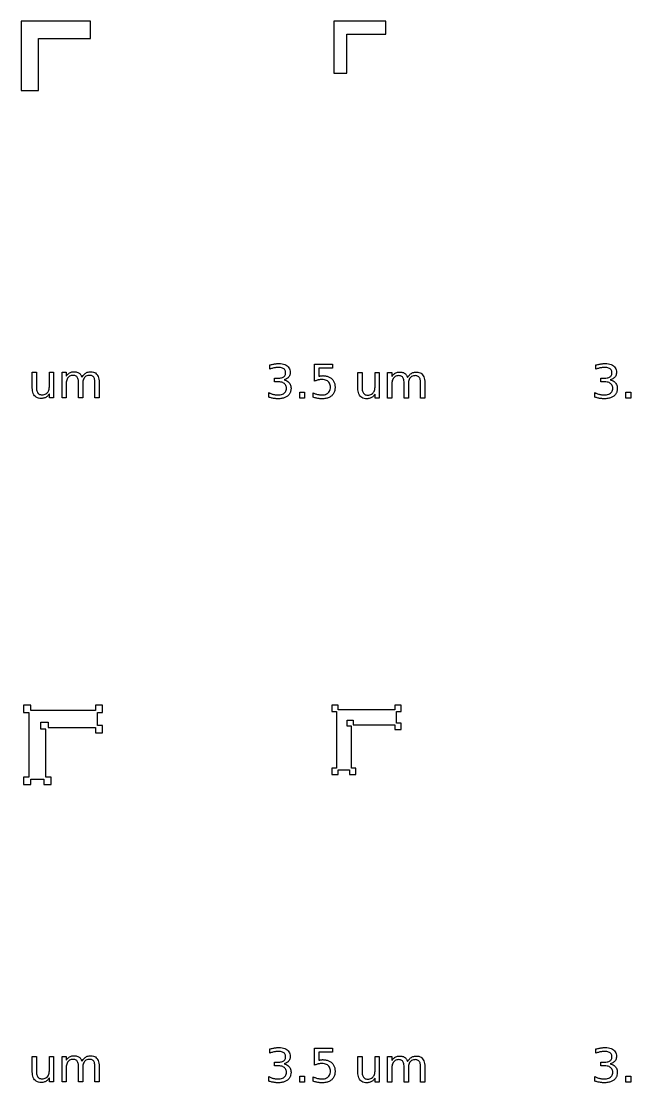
# Model space of a CAD drawing. Extents: x 1 to 50643, y 2 to 54380.
# Drawn here: x 44506 to 45504, y 23562 to 25298 of the extents above; entities that cross this region are included whole.
import ezdxf

# ---------------------------------------------------------------- set-up
doc = ezdxf.new("R2010")
doc.units = 0
doc.layers.add('Layer_1', color=7, linetype='CONTINUOUS')

msp = doc.modelspace()

# ---------------------------------------------------------------- linework, layer by layer
at = {"layer": 'Layer_1', "color": 7}
for points in [[(44505.541857, 25298.098088), (44505.541857, 25269.75072), (44505.541857, 25184.712215), (44533.889169, 25184.712215), (44533.889169, 25269.75072), (44618.927702, 25269.75072), (44618.927702, 25298.098088), (44533.889169, 25298.098088)], [(45017.570221, 25298.098088), (45017.570221, 25276.837562), (45017.570221, 25213.058648), (45038.830633, 25213.058648), (45038.830633, 25276.837562), (45102.609604, 25276.837562), (45102.609604, 25298.098088), (45038.830633, 25298.098088)], [(44961.582458, 24691.029429), (44969.432375, 24691.029429), (44969.432375, 24681.57981), (44961.582458, 24681.57981)], [(45495.799864, 24691.029429), (45503.649781, 24691.029429), (45503.649781, 24681.57981), (45495.799864, 24681.57981)], [(44509.317322, 24179.16842), (44509.317322, 24167.303159), (44517.825229, 24167.303159), (44517.825229, 24142.540541), (44517.825229, 24061.540528), (44509.317322, 24061.540528), (44509.317322, 24049.67555), (44521.182584, 24049.67555), (44521.182584, 24058.183173), (44542.588698, 24058.183173), (44542.588698, 24049.67555), (44554.453959, 24049.67555), (44554.453959, 24061.540528), (44545.945202, 24061.540528), (44545.945202, 24139.952792), (44537.934492, 24139.952792), (44537.934492, 24151.505676), (44549.488226, 24151.505676), (44549.488226, 24142.540541), (44626.945215, 24142.540541), (44626.945215, 24134.032634), (44638.810193, 24134.032634), (44638.810193, 24145.898746), (44630.30257, 24145.898746), (44630.30257, 24167.303159), (44638.810193, 24167.303159), (44638.810193, 24179.16842), (44626.945215, 24179.16842), (44626.945215, 24170.660514), (44545.945202, 24170.660514), (44521.182584, 24170.660514), (44521.182584, 24179.16842)], [(45014.195575, 24179.16842), (45014.195575, 24168.786472), (45021.639922, 24168.786472), (45021.639922, 24147.119288), (45021.639922, 24076.244348), (45014.195575, 24076.244348), (45014.195575, 24065.862173), (45024.577749, 24065.862173), (45024.577749, 24073.30652), (45043.307957, 24073.30652), (45043.307957, 24065.862173), (45053.690132, 24065.862173), (45053.690132, 24076.244348), (45046.244934, 24076.244348), (45046.244934, 24144.854689), (45039.235704, 24144.854689), (45039.235704, 24154.963519), (45049.345186, 24154.963519), (45049.345186, 24147.119288), (45117.119874, 24147.119288), (45117.119874, 24139.67494), (45127.501765, 24139.67494), (45127.501765, 24150.057682), (45120.057418, 24150.057682), (45120.057418, 24168.786444), (45127.501765, 24168.786444), (45127.501765, 24179.168392), (45117.119874, 24179.168392), (45117.119874, 24171.724101), (45046.244934, 24171.724101), (45024.577749, 24171.724101), (45024.577749, 24179.168392)], [(44961.582458, 23572.109568), (44969.432375, 23572.109568), (44969.432375, 23562.65995), (44961.582458, 23562.65995)], [(45495.799864, 23572.109568), (45503.649781, 23572.109568), (45503.649781, 23562.65995), (45495.799864, 23562.65995)]]:
    msp.add_lwpolyline(points, close=True, dxfattribs=at)
for points in [[(44912.4368, 24729.051442), (44912.4368, 24735.748139)], [(44985.876283, 24737.124465), (45015.378547, 24737.124465), (45015.378547, 24730.799791), (44992.758911, 24730.799791), (44992.758911, 24717.183399)], [(44985.876283, 24709.219175), (44985.876283, 24737.124465)], [(45446.654207, 24729.051442), (45446.654207, 24735.748139)], [(44523.639456, 24698.533873), (44523.639456, 24723.757784), (44530.484882, 24723.757784), (44530.484882, 24698.794128)], [(44551.690855, 24700.133467), (44551.690855, 24723.757784), (44558.536281, 24723.757784), (44558.536281, 24682.090046), (44551.690855, 24682.090046), (44551.690855, 24688.488962)], [(44579.258381, 24705.63958), (44579.258381, 24682.090046), (44572.375753, 24682.090046), (44572.375753, 24723.757784), (44579.258381, 24723.757784), (44579.258381, 24717.284355)], [(44605.07753, 24715.759274), (44605.077638, 24715.759004)], [(44926.834524, 24708.181936), (44920.361122, 24708.181936), (44920.361122, 24714.357854), (44927.132143, 24714.357854)], [(44935.87497, 24711.52907), (44935.874943, 24711.52853)], [(45056.823125, 24698.023637), (45056.823125, 24723.247548), (45063.668524, 24723.247548), (45063.668524, 24698.283891)], [(45084.874497, 24699.623231), (45084.874497, 24723.247548), (45091.719896, 24723.247548), (45091.719896, 24681.57981), (45084.874497, 24681.57981), (45084.874497, 24687.978726)], [(45112.44205, 24705.129344), (45112.44205, 24681.57981), (45105.559422, 24681.57981), (45105.559422, 24723.247548), (45112.44205, 24723.247548), (45112.44205, 24716.774119)], [(45138.261198, 24715.249037), (45138.261306, 24715.248767)], [(45461.05193, 24708.181936), (45454.578528, 24708.181936), (45454.578528, 24714.357854), (45461.349549, 24714.357854)], [(45470.092377, 24711.52907), (45470.09235, 24711.52853)], [(44523.63951, 24698.534683), (44523.639456, 24698.533873)], [(44606.230884, 24705.63958), (44606.230884, 24682.090046), (44599.348256, 24682.090046), (44599.348256, 24707.016176)], [(44633.203388, 24707.239444), (44633.203388, 24682.090046), (44626.32076, 24682.090046), (44626.32076, 24707.016176)], [(45056.823152, 24698.024447), (45056.823125, 24698.023637)], [(45139.414553, 24705.129344), (45139.414553, 24681.57981), (45132.531925, 24681.57981), (45132.531925, 24706.50594)], [(45166.387056, 24706.729208), (45166.387056, 24681.57981), (45159.504428, 24681.57981), (45159.504428, 24706.50594)], [(44910.762666, 24683.254456), (44910.762666, 24690.508919)], [(44983.532452, 24682.880813), (44983.532452, 24690.433057)], [(45444.980073, 24683.254456), (45444.980073, 24690.508919)], [(44912.4368, 23610.131582), (44912.4368, 23616.828279)], [(44985.876283, 23618.204605), (45015.378547, 23618.204605), (45015.378547, 23611.879931), (44992.758911, 23611.879931), (44992.758911, 23598.263539)], [(44985.876283, 23590.299315), (44985.876283, 23618.204605)], [(45446.654207, 23610.131582), (45446.654207, 23616.828279)], [(44523.639456, 23579.585666), (44523.639456, 23604.809577), (44530.484882, 23604.809577), (44530.484882, 23579.845921)], [(44551.690855, 23581.185261), (44551.690855, 23604.809577), (44558.536281, 23604.809577), (44558.536281, 23563.14184), (44551.690855, 23563.14184), (44551.690855, 23569.540756)], [(44579.258381, 23586.691374), (44579.258381, 23563.14184), (44572.375753, 23563.14184), (44572.375753, 23604.809577), (44579.258381, 23604.809577), (44579.258381, 23598.336148)], [(45056.823125, 23579.103777), (45056.823125, 23604.327688), (45063.668524, 23604.327688), (45063.668524, 23579.364031)], [(45084.874497, 23580.703371), (45084.874497, 23604.327688), (45091.719896, 23604.327688), (45091.719896, 23562.65995), (45084.874497, 23562.65995), (45084.874497, 23569.058866)], [(45112.44205, 23586.209484), (45112.44205, 23562.65995), (45105.559422, 23562.65995), (45105.559422, 23604.327688), (45112.44205, 23604.327688), (45112.44205, 23597.854259)], [(44606.230884, 23586.691374), (44606.230884, 23563.14184), (44599.348256, 23563.14184), (44599.348256, 23588.06797)], [(44605.07753, 23596.811067), (44605.077638, 23596.810797)], [(44633.203388, 23588.291238), (44633.203388, 23563.14184), (44626.32076, 23563.14184), (44626.32076, 23588.06797)], [(44926.834524, 23589.262076), (44920.361122, 23589.262076), (44920.361122, 23595.437994), (44927.132143, 23595.437994)], [(44935.87497, 23592.60921), (44935.874943, 23592.60867)], [(45139.414553, 23586.209484), (45139.414553, 23562.65995), (45132.531925, 23562.65995), (45132.531925, 23587.58608)], [(45138.261198, 23596.329177), (45138.261306, 23596.328907)], [(45166.387056, 23587.809348), (45166.387056, 23562.65995), (45159.504428, 23562.65995), (45159.504428, 23587.58608)], [(45461.05193, 23589.262076), (45454.578528, 23589.262076), (45454.578528, 23595.437994), (45461.349549, 23595.437994)], [(45470.092377, 23592.60921), (45470.09235, 23592.60867)], [(44523.63951, 23579.586476), (44523.639456, 23579.585666)], [(44910.762666, 23564.334596), (44910.762666, 23571.589059)], [(44983.532452, 23563.960953), (44983.532452, 23571.513197)], [(45056.823152, 23579.104587), (45056.823125, 23579.103777)], [(45444.980073, 23564.334596), (45444.980073, 23571.589059)]]:
    msp.add_lwpolyline(points, dxfattribs=at)
for points, knots in [([(44912.4368, 24735.748139), (44913.365222, 24735.997075), (44915.173211, 24736.481848), (44917.840823, 24737.08238), (44919.586817, 24737.38538), (44920.435526, 24737.532665)], [0, 0, 0, 0, 2.883525, 5.615316, 8.199223, 8.199223, 8.199223, 8.199223]), ([(44935.502893, 24729.499598), (44934.754133, 24729.968571), (44933.15569, 24730.96973), (44930.151796, 24731.660935), (44927.294001, 24731.850147), (44924.688164, 24731.751391), (44922.477106, 24731.524621), (44920.157252, 24731.147746), (44917.710834, 24730.610451), (44915.115967, 24729.915549), (44913.350698, 24729.3462), (44912.4368, 24729.051442)], [0, 0, 0, 0, 2.634772, 5.624687, 9.110552, 11.220055, 13.438713, 15.775128, 18.266713, 20.950046, 23.830452, 23.830452, 23.830452, 23.830452]), ([(44920.435526, 24737.532665), (44921.252958, 24737.651802), (44922.850504, 24737.884637), (44925.210535, 24738.080749), (44928.52691, 24738.185428), (44932.618492, 24737.879098), (44937.313506, 24736.669884), (44939.838523, 24735.014708), (44941.046208, 24734.223058)], [0, 0, 0, 0, 2.477698, 4.84229, 7.100264, 12.425669, 17.123726, 21.430747, 21.430747, 21.430747, 21.430747]), ([(44935.6145, 24716.55274), (44936.203664, 24717.085497), (44937.378919, 24718.148231), (44938.369192, 24720.44155), (44938.651974, 24722.97411), (44938.362296, 24725.527536), (44937.332379, 24727.877912), (44936.114262, 24728.95767), (44935.502893, 24729.499598)], [0, 0, 0, 0, 2.359512, 4.706715, 7.290089, 9.940973, 12.34888, 14.775133, 14.775133, 14.775133, 14.775133]), ([(44941.046208, 24734.223058), (44942.042197, 24733.31902), (44944.002393, 24731.539794), (44945.703654, 24727.798711), (44946.156969, 24724.134553), (44945.852589, 24720.85795), (44944.987907, 24718.149299), (44943.92077, 24716.659688), (44943.390039, 24715.918842)], [0, 0, 0, 0, 3.999509, 7.87139, 12.017468, 14.950514, 17.699584, 20.419581, 20.419581, 20.419581, 20.419581]), ([(45446.654207, 24735.748139), (45447.582628, 24735.997075), (45449.390617, 24736.481848), (45452.05823, 24737.08238), (45453.804223, 24737.38538), (45454.652933, 24737.532665)], [0, 0, 0, 0, 2.883525, 5.615316, 8.199223, 8.199223, 8.199223, 8.199223]), ([(45469.720299, 24729.499598), (45468.97154, 24729.968571), (45467.373096, 24730.96973), (45464.369202, 24731.660935), (45461.511407, 24731.850147), (45458.90557, 24731.751391), (45456.694512, 24731.524621), (45454.374658, 24731.147746), (45451.92824, 24730.610451), (45449.333373, 24729.915549), (45447.568105, 24729.3462), (45446.654207, 24729.051442)], [0, 0, 0, 0, 2.634772, 5.624687, 9.110552, 11.220055, 13.438713, 15.775128, 18.266713, 20.950046, 23.830452, 23.830452, 23.830452, 23.830452]), ([(45454.652933, 24737.532665), (45455.470364, 24737.651802), (45457.067911, 24737.884637), (45459.427941, 24738.080749), (45462.744316, 24738.185428), (45466.835899, 24737.879098), (45471.530912, 24736.669884), (45474.055929, 24735.014708), (45475.263614, 24734.223058)], [0, 0, 0, 0, 2.477698, 4.84229, 7.100264, 12.425669, 17.123726, 21.430747, 21.430747, 21.430747, 21.430747]), ([(45469.831906, 24716.55274), (45470.42107, 24717.085497), (45471.596326, 24718.148231), (45472.586599, 24720.44155), (45472.86938, 24722.97411), (45472.579703, 24725.527536), (45471.549785, 24727.877912), (45470.331669, 24728.95767), (45469.720299, 24729.499598)], [0, 0, 0, 0, 2.359512, 4.706715, 7.290089, 9.940973, 12.34888, 14.775133, 14.775133, 14.775133, 14.775133]), ([(45475.263614, 24734.223058), (45476.259604, 24733.31902), (45478.219799, 24731.539794), (45479.92106, 24727.798711), (45480.374375, 24724.134553), (45480.069995, 24720.85795), (45479.205313, 24718.149299), (45478.138177, 24716.659688), (45477.607445, 24715.918842)], [0, 0, 0, 0, 3.999509, 7.87139, 12.017468, 14.950514, 17.699584, 20.419581, 20.419581, 20.419581, 20.419581]), ([(44579.258381, 24717.284355), (44579.787937, 24718.081503), (44580.80852, 24719.617802), (44582.714706, 24721.532511), (44584.834605, 24723.01406), (44587.212884, 24724.041749), (44589.846045, 24724.640407), (44592.656496, 24724.832985), (44595.468631, 24724.607042), (44598.122344, 24723.863311), (44599.616877, 24722.920268), (44600.352693, 24722.455971)], [0, 0, 0, 0, 2.865467, 5.522456, 8.050769, 10.581136, 13.243204, 16.115017, 18.999335, 21.678935, 24.27766, 24.27766, 24.27766, 24.27766]), ([(44582.346259, 24715.238224), (44581.7236, 24714.386987), (44580.435773, 24712.626396), (44579.431345, 24709.278008), (44579.318234, 24706.89864), (44579.258381, 24705.63958)], [0, 0, 0, 0, 3.146235, 6.507269, 10.284576, 10.284576, 10.284576, 10.284576]), ([(44597.227613, 24715.907759), (44596.706699, 24716.491757), (44595.650038, 24717.676381), (44593.288238, 24718.63706), (44590.491046, 24718.915557), (44587.478846, 24718.576588), (44584.524265, 24717.383658), (44583.073387, 24715.954478), (44582.346259, 24715.238224)], [0, 0, 0, 0, 2.321249, 4.708593, 7.42296, 10.704416, 13.726629, 16.762952, 16.762952, 16.762952, 16.762952]), ([(44599.348256, 24707.016176), (44599.307256, 24708.239026), (44599.232254, 24710.475995), (44598.608938, 24713.552435), (44597.659945, 24715.170581), (44597.227613, 24715.907759)], [0, 0, 0, 0, 3.674136, 6.721127, 9.270793, 9.270793, 9.270793, 9.270793]), ([(44600.352693, 24722.455971), (44601.029878, 24721.89423), (44602.410365, 24720.749084), (44604.005876, 24718.435176), (44604.711212, 24716.673964), (44605.07753, 24715.759274)], [0, 0, 0, 0, 2.630463, 5.362369, 8.314268, 8.314268, 8.314268, 8.314268]), ([(44605.077638, 24715.759004), (44605.654992, 24716.715923), (44606.759471, 24718.546511), (44608.837141, 24720.85506), (44611.148106, 24722.64197), (44613.736057, 24723.886855), (44616.591854, 24724.615169), (44619.940262, 24724.868641), (44623.553744, 24724.475881), (44627.148299, 24722.932754), (44628.827337, 24721.103402), (44629.669081, 24720.186302)], [0, 0, 0, 0, 3.346831, 6.402488, 9.257338, 12.058267, 14.954848, 18.048226, 22.090022, 25.769364, 29.468256, 29.468256, 29.468256, 29.468256]), ([(44626.32076, 24707.016176), (44626.284526, 24708.236923), (44626.218109, 24710.474619), (44625.536678, 24713.511387), (44624.364915, 24715.919341), (44622.606024, 24717.651057), (44620.309226, 24718.642951), (44617.509118, 24718.911587), (44614.485461, 24718.587681), (44611.542392, 24717.381696), (44609.176646, 24715.342227), (44607.440614, 24712.628274), (44606.393368, 24709.304084), (44606.287144, 24706.908417), (44606.230884, 24705.63958)], [0, 0, 0, 0, 3.657612, 6.704603, 9.268965, 11.584273, 13.948965, 16.622292, 19.944293, 22.984484, 26.013613, 29.163319, 32.536177, 36.334097, 36.334097, 36.334097, 36.334097]), ([(44629.669081, 24720.186302), (44630.385739, 24719.063503), (44631.909009, 24716.676974), (44633.008117, 24712.186873), (44633.135156, 24708.968168), (44633.203388, 24707.239444)], [0, 0, 0, 0, 3.974643, 8.448175, 13.638508, 13.638508, 13.638508, 13.638508]), ([(44927.132143, 24714.357854), (44928.269366, 24714.400313), (44930.379195, 24714.479084), (44933.314373, 24715.152553), (44934.882376, 24716.107064), (44935.6145, 24716.55274)], [0, 0, 0, 0, 3.414899, 6.335476, 8.893532, 8.893532, 8.893532, 8.893532]), ([(44935.874943, 24711.52853), (44937.001467, 24711.227528), (44939.16906, 24710.648357), (44942.087492, 24709.025179), (44943.558439, 24707.486851), (44944.282896, 24706.729208)], [0, 0, 0, 0, 3.491983, 6.719075, 9.850917, 9.850917, 9.850917, 9.850917]), ([(44943.390039, 24715.918842), (44942.748127, 24715.254633), (44941.431602, 24713.892376), (44938.830579, 24712.419269), (44936.889244, 24711.834559), (44935.87497, 24711.52907)], [0, 0, 0, 0, 2.76045, 5.66153, 8.835522, 8.835522, 8.835522, 8.835522]), ([(44983.532452, 24690.433057), (44984.278547, 24690.049028), (44985.759459, 24689.286775), (44988.079284, 24688.386856), (44990.44944, 24687.68019), (44992.892409, 24687.182343), (44995.41899, 24686.888825), (44998.469988, 24686.764047), (45001.882147, 24687.02528), (45005.403307, 24688.151541), (45008.280506, 24690.06604), (45010.442185, 24692.653969), (45011.722968, 24695.865188), (45012.077584, 24699.398296), (45011.722966, 24702.931358), (45010.442165, 24706.142535), (45008.280506, 24708.73022), (45005.40327, 24710.645496), (45001.882304, 24711.768535), (44998.670119, 24712.02565), (44995.990694, 24711.920985), (44993.974371, 24711.704887), (44992.645587, 24711.437688), (44991.977634, 24711.303372)], [0, 0, 0, 0, 2.515942, 4.993853, 7.451538, 9.928297, 12.463291, 15.073552, 19.084387, 22.664786, 26.040043, 29.316763, 32.62607, 36.250744, 39.875269, 43.184492, 46.461189, 49.836446, 53.416845, 57.42768, 59.43804, 61.45938, 63.502507, 63.502507, 63.502507, 63.502507]), ([(44991.977634, 24711.303372), (44991.308059, 24711.136485), (44989.943137, 24710.796288), (44987.904816, 24710.094349), (44986.561602, 24709.514844), (44985.876283, 24709.219175)], [0, 0, 0, 0, 2.069507, 4.218676, 6.457431, 6.457431, 6.457431, 6.457431]), ([(44992.758911, 24717.183399), (44993.121421, 24717.3006), (44993.840754, 24717.533162), (44994.93424, 24717.807269), (44995.66817, 24717.936977), (44996.0328, 24718.001419)], [0, 0, 0, 0, 1.142777, 2.267623, 3.378248, 3.378248, 3.378248, 3.378248]), ([(44996.0328, 24718.001419), (44996.395932, 24718.060905), (44997.119602, 24718.179454), (44998.213571, 24718.276767), (45000.874844, 24718.345714), (45004.921184, 24717.982723), (45010.020251, 24716.291971), (45014.178736, 24713.39636), (45017.293755, 24709.502278), (45019.135468, 24704.691154), (45019.651334, 24699.350476), (45019.118999, 24694.012197), (45017.290271, 24689.064943), (45015.013663, 24686.642776), (45013.890425, 24685.447723)], [0, 0, 0, 0, 1.103656, 2.199433, 3.29127, 9.089646, 14.286072, 19.228617, 24.080138, 29.024377, 34.460724, 40.030437, 45.039143, 49.916992, 49.916992, 49.916992, 49.916992]), ([(45112.44205, 24716.774119), (45112.971605, 24717.571267), (45113.992189, 24719.107566), (45115.898375, 24721.022275), (45118.018273, 24722.503823), (45120.396548, 24723.531512), (45123.029699, 24724.13017), (45125.840148, 24724.322749), (45128.652285, 24724.096805), (45131.306009, 24723.353076), (45132.800545, 24722.410031), (45133.536362, 24721.945734)], [0, 0, 0, 0, 2.865467, 5.522456, 8.050769, 10.581133, 13.243192, 16.114991, 18.999323, 21.678932, 24.27766, 24.27766, 24.27766, 24.27766]), ([(45115.529928, 24714.727988), (45114.907269, 24713.876751), (45113.619442, 24712.11616), (45112.615014, 24708.767771), (45112.501903, 24706.388404), (45112.44205, 24705.129344)], [0, 0, 0, 0, 3.146235, 6.507269, 10.284576, 10.284576, 10.284576, 10.284576]), ([(45130.411282, 24715.397523), (45129.890367, 24715.981521), (45128.833703, 24717.166147), (45126.471892, 24718.126824), (45123.674698, 24718.40532), (45120.6625, 24718.066352), (45117.70793, 24716.87342), (45116.257055, 24715.444242), (45115.529928, 24714.727988)], [0, 0, 0, 0, 2.321251, 4.708604, 7.422985, 10.704427, 13.726631, 16.762952, 16.762952, 16.762952, 16.762952]), ([(45132.531925, 24706.50594), (45132.490925, 24707.72879), (45132.415923, 24709.965759), (45131.792606, 24713.042199), (45130.843614, 24714.660345), (45130.411282, 24715.397523)], [0, 0, 0, 0, 3.674136, 6.721127, 9.270793, 9.270793, 9.270793, 9.270793]), ([(45133.536362, 24721.945734), (45134.213543, 24721.383993), (45135.594023, 24720.238844), (45137.189531, 24717.924937), (45137.894876, 24716.163727), (45138.261198, 24715.249037)], [0, 0, 0, 0, 2.630454, 5.36236, 8.314264, 8.314264, 8.314264, 8.314264]), ([(45138.261306, 24715.248767), (45138.838661, 24716.205687), (45139.94314, 24718.036275), (45142.020809, 24720.344824), (45144.331772, 24722.131729), (45146.919711, 24723.376621), (45149.775501, 24724.104934), (45153.123909, 24724.358404), (45156.737394, 24723.965646), (45160.331951, 24722.422521), (45162.010983, 24720.593166), (45162.852723, 24719.676066)], [0, 0, 0, 0, 3.346831, 6.402488, 9.257338, 12.058253, 14.954825, 18.048201, 22.090009, 25.769351, 29.468234, 29.468234, 29.468234, 29.468234]), ([(45159.504428, 24706.50594), (45159.468195, 24707.726687), (45159.401778, 24709.964383), (45158.720346, 24713.00115), (45157.548584, 24715.409106), (45155.789688, 24717.140823), (45153.492881, 24718.132715), (45150.69277, 24718.401351), (45147.669116, 24718.077444), (45144.726056, 24716.871458), (45142.360315, 24714.83199), (45140.624283, 24712.118038), (45139.577037, 24708.793848), (45139.470813, 24706.398181), (45139.414553, 24705.129344)], [0, 0, 0, 0, 3.657612, 6.704603, 9.268965, 11.584276, 13.948975, 16.622318, 19.944304, 22.984487, 26.013613, 29.163318, 32.536177, 36.334097, 36.334097, 36.334097, 36.334097]), ([(45162.852723, 24719.676066), (45163.569387, 24718.553267), (45165.092667, 24716.166741), (45166.191785, 24711.676638), (45166.318825, 24708.457931), (45166.387056, 24706.729208)], [0, 0, 0, 0, 3.97465, 8.448185, 13.638518, 13.638518, 13.638518, 13.638518]), ([(45461.349549, 24714.357854), (45462.486773, 24714.400313), (45464.596601, 24714.479084), (45467.531779, 24715.152553), (45469.099782, 24716.107064), (45469.831906, 24716.55274)], [0, 0, 0, 0, 3.414899, 6.335476, 8.893532, 8.893532, 8.893532, 8.893532]), ([(45470.09235, 24711.52853), (45471.218873, 24711.227528), (45473.386467, 24710.648357), (45476.304898, 24709.025179), (45477.775845, 24707.486851), (45478.500302, 24706.729208)], [0, 0, 0, 0, 3.491983, 6.719075, 9.850917, 9.850917, 9.850917, 9.850917]), ([(45477.607445, 24715.918842), (45476.965533, 24715.254633), (45475.649008, 24713.892376), (45473.047985, 24712.419269), (45471.10665, 24711.834559), (45470.092377, 24711.52907)], [0, 0, 0, 0, 2.76045, 5.66153, 8.835522, 8.835522, 8.835522, 8.835522]), ([(44545.887123, 24682.834094), (44545.130898, 24682.466702), (44543.588812, 24681.71752), (44540.991128, 24681.137232), (44537.716271, 24680.915526), (44533.980359, 24681.27701), (44530.149977, 24682.780107), (44527.14379, 24685.398287), (44525.053038, 24689.001094), (44523.825703, 24693.492684), (44523.704701, 24696.769345), (44523.63951, 24698.534683)], [0, 0, 0, 0, 2.515219, 5.129008, 7.918347, 12.348616, 16.275096, 20.064312, 24.07324, 28.599235, 33.885937, 33.885937, 33.885937, 33.885937]), ([(44530.484882, 24698.794128), (44530.52924, 24697.586937), (44530.611056, 24695.360326), (44531.310021, 24692.276184), (44532.322524, 24690.653982), (44532.791537, 24689.902544)], [0, 0, 0, 0, 3.625967, 6.687936, 9.3303, 9.3303, 9.3303, 9.3303]), ([(44548.454168, 24690.497836), (44549.106267, 24691.348045), (44550.449807, 24693.099755), (44551.509992, 24696.470786), (44551.628312, 24698.866895), (44551.690855, 24700.133467)], [0, 0, 0, 0, 3.19546, 6.5837, 10.383001, 10.383001, 10.383001, 10.383001]), ([(44944.282896, 24706.729208), (44944.895983, 24705.882), (44946.131517, 24704.17465), (44947.131033, 24701.049437), (44947.474666, 24697.159718), (44946.982493, 24692.749761), (44945.046545, 24688.269829), (44941.739936, 24684.73728), (44937.279355, 24682.213212), (44931.762627, 24680.765776), (44926.964978, 24680.436444), (44923.229384, 24680.554932), (44920.817421, 24680.78776), (44919.206294, 24681.066643), (44918.389342, 24681.208056)], [0, 0, 0, 0, 3.121071, 6.289789, 9.688156, 14.794784, 19.435913, 24.075713, 29.049342, 34.612832, 41.047827, 43.405345, 45.822687, 48.309358, 48.309358, 48.309358, 48.309358]), ([(44936.395776, 24705.391758), (44935.558483, 24705.956309), (44933.798549, 24707.142956), (44930.47479, 24708.027122), (44928.101612, 24708.128049), (44926.834524, 24708.181936)], [0, 0, 0, 0, 3.012905, 6.332922, 10.136186, 10.136186, 10.136186, 10.136186]), ([(44936.13536, 24689.617466), (44936.881695, 24690.28645), (44938.37393, 24691.624028), (44939.622775, 24694.535245), (44939.974288, 24697.64978), (44939.636062, 24700.707527), (44938.469061, 24703.442315), (44937.088964, 24704.739976), (44936.395776, 24705.391758)], [0, 0, 0, 0, 2.976026, 5.950316, 9.242007, 12.300528, 15.103466, 17.932023, 17.932023, 17.932023, 17.932023]), ([(45079.070765, 24682.323857), (45078.314539, 24681.956465), (45076.772449, 24681.207283), (45074.174755, 24680.626995), (45070.899895, 24680.40529), (45067.163981, 24680.766774), (45063.333604, 24682.269875), (45060.327404, 24684.888042), (45058.23667, 24688.490862), (45057.009342, 24692.982448), (45056.888342, 24696.259108), (45056.823152, 24698.024447)], [0, 0, 0, 0, 2.515222, 5.12902, 7.918373, 12.348631, 16.27511, 20.064335, 24.073256, 28.599248, 33.88595, 33.88595, 33.88595, 33.88595]), ([(45063.668524, 24698.283891), (45063.712882, 24697.0767), (45063.794698, 24694.85009), (45064.493662, 24691.765948), (45065.506166, 24690.143745), (45065.975179, 24689.392308)], [0, 0, 0, 0, 3.625967, 6.687936, 9.3303, 9.3303, 9.3303, 9.3303]), ([(45081.637783, 24689.9876), (45082.289888, 24690.837808), (45083.633437, 24692.589516), (45084.693633, 24695.960548), (45084.811953, 24698.356658), (45084.874497, 24699.623231)], [0, 0, 0, 0, 3.195469, 6.583711, 10.383012, 10.383012, 10.383012, 10.383012]), ([(45478.500302, 24706.729208), (45479.113389, 24705.882), (45480.348924, 24704.17465), (45481.34844, 24701.049437), (45481.692072, 24697.159718), (45481.199899, 24692.749761), (45479.263951, 24688.269829), (45475.957342, 24684.73728), (45471.496761, 24682.213212), (45465.980033, 24680.765776), (45461.182384, 24680.436444), (45457.446791, 24680.554932), (45455.034828, 24680.78776), (45453.4237, 24681.066643), (45452.606748, 24681.208056)], [0, 0, 0, 0, 3.121071, 6.289789, 9.688156, 14.794784, 19.435913, 24.075713, 29.049342, 34.612832, 41.047827, 43.405345, 45.822687, 48.309358, 48.309358, 48.309358, 48.309358]), ([(45470.613183, 24705.391758), (45469.77589, 24705.956309), (45468.015955, 24707.142956), (45464.692196, 24708.027122), (45462.319018, 24708.128049), (45461.05193, 24708.181936)], [0, 0, 0, 0, 3.012905, 6.332922, 10.136186, 10.136186, 10.136186, 10.136186]), ([(45470.352766, 24689.617466), (45471.099101, 24690.28645), (45472.591336, 24691.624028), (45473.840181, 24694.535245), (45474.191695, 24697.64978), (45473.853469, 24700.707527), (45472.686467, 24703.442315), (45471.30637, 24704.739976), (45470.613183, 24705.391758)], [0, 0, 0, 0, 2.976026, 5.950316, 9.242007, 12.300528, 15.103466, 17.932023, 17.932023, 17.932023, 17.932023]), ([(44532.791537, 24689.902544), (44533.354924, 24689.310796), (44534.500331, 24688.107728), (44536.981391, 24687.140329), (44539.917857, 24686.857055), (44543.06833, 24687.192312), (44546.161927, 24688.355032), (44547.693987, 24689.787213), (44548.454168, 24690.497836)], [0, 0, 0, 0, 2.42579, 4.931814, 7.769833, 11.227324, 14.3707, 17.46644, 17.46644, 17.46644, 17.46644]), ([(44551.690855, 24688.488962), (44551.12932, 24687.699773), (44550.045413, 24686.176438), (44548.094765, 24684.241315), (44546.610546, 24683.295226), (44545.887123, 24682.834094)], [0, 0, 0, 0, 2.903556, 5.604602, 8.172962, 8.172962, 8.172962, 8.172962]), ([(44910.762666, 24690.508919), (44911.472194, 24690.122892), (44912.902247, 24689.344855), (44915.199277, 24688.425691), (44916.79877, 24687.981004), (44917.608092, 24687.755998)], [0, 0, 0, 0, 2.421875, 4.881289, 7.400312, 7.400312, 7.400312, 7.400312]), ([(44918.389342, 24681.208056), (44917.559213, 24681.374034), (44915.86857, 24681.712064), (44913.322969, 24682.399947), (44911.626648, 24682.9661), (44910.762666, 24683.254456)], [0, 0, 0, 0, 2.539205, 5.171355, 7.903567, 7.903567, 7.903567, 7.903567]), ([(44917.608092, 24687.755998), (44918.444583, 24687.569129), (44920.13075, 24687.192446), (44922.734375, 24686.896651), (44925.944109, 24686.769823), (44929.511374, 24687.001875), (44933.23566, 24687.829591), (44935.213942, 24689.049345), (44936.13536, 24689.617466)], [0, 0, 0, 0, 2.569746, 5.179997, 7.848232, 12.19556, 15.898201, 19.126317, 19.126317, 19.126317, 19.126317]), ([(44991.010345, 24681.096287), (44990.197231, 24681.242739), (44988.54332, 24681.540629), (44986.048154, 24682.139837), (44984.380568, 24682.631008), (44983.532452, 24682.880813)], [0, 0, 0, 0, 2.478253, 5.040878, 7.693087, 7.693087, 7.693087, 7.693087]), ([(45013.890425, 24685.447723), (45012.526103, 24684.445058), (45009.674348, 24682.349253), (45004.174772, 24680.810496), (44999.466299, 24680.437635), (44995.790916, 24680.546413), (44993.40549, 24680.739979), (44991.813941, 24680.976742), (44991.010345, 24681.096287)], [0, 0, 0, 0, 5.043738, 10.542604, 16.829258, 19.178134, 21.56744, 24.00418, 24.00418, 24.00418, 24.00418]), ([(45065.975179, 24689.392308), (45066.538565, 24688.80056), (45067.683973, 24687.597492), (45070.165033, 24686.630092), (45073.101494, 24686.346819), (45076.251959, 24686.682076), (45079.345546, 24687.844798), (45080.877603, 24689.276977), (45081.637783, 24689.9876)], [0, 0, 0, 0, 2.42579, 4.931814, 7.769833, 11.227309, 14.370677, 17.466415, 17.466415, 17.466415, 17.466415]), ([(45084.874497, 24687.978726), (45084.312962, 24687.189537), (45083.229055, 24685.666202), (45081.278407, 24683.731078), (45079.794188, 24682.78499), (45079.070765, 24682.323857)], [0, 0, 0, 0, 2.903556, 5.604602, 8.172962, 8.172962, 8.172962, 8.172962]), ([(45444.980073, 24690.508919), (45445.6896, 24690.122892), (45447.119653, 24689.344855), (45449.416683, 24688.425691), (45451.016176, 24687.981004), (45451.825498, 24687.755998)], [0, 0, 0, 0, 2.421875, 4.881289, 7.400312, 7.400312, 7.400312, 7.400312]), ([(45452.606748, 24681.208056), (45451.77662, 24681.374034), (45450.085976, 24681.712064), (45447.540375, 24682.399947), (45445.844054, 24682.9661), (45444.980073, 24683.254456)], [0, 0, 0, 0, 2.539205, 5.171355, 7.903567, 7.903567, 7.903567, 7.903567]), ([(45451.825498, 24687.755998), (45452.66199, 24687.569129), (45454.348157, 24687.192446), (45456.951781, 24686.896651), (45460.161515, 24686.769823), (45463.72878, 24687.001875), (45467.453067, 24687.829591), (45469.431348, 24689.049345), (45470.352766, 24689.617466)], [0, 0, 0, 0, 2.569746, 5.179997, 7.848232, 12.19556, 15.898201, 19.126317, 19.126317, 19.126317, 19.126317]), ([(44912.4368, 23616.828279), (44913.365222, 23617.077215), (44915.173211, 23617.561988), (44917.840823, 23618.16252), (44919.586817, 23618.46552), (44920.435526, 23618.612805)], [0, 0, 0, 0, 2.883525, 5.615316, 8.199223, 8.199223, 8.199223, 8.199223]), ([(44920.435526, 23618.612805), (44921.252958, 23618.731942), (44922.850504, 23618.964777), (44925.210535, 23619.160889), (44928.52691, 23619.265568), (44932.618492, 23618.959238), (44937.313506, 23617.750024), (44939.838523, 23616.094848), (44941.046208, 23615.303198)], [0, 0, 0, 0, 2.477698, 4.84229, 7.100264, 12.425669, 17.123726, 21.430747, 21.430747, 21.430747, 21.430747]), ([(45446.654207, 23616.828279), (45447.582628, 23617.077215), (45449.390617, 23617.561988), (45452.05823, 23618.16252), (45453.804223, 23618.46552), (45454.652933, 23618.612805)], [0, 0, 0, 0, 2.883525, 5.615316, 8.199223, 8.199223, 8.199223, 8.199223]), ([(45454.652933, 23618.612805), (45455.470364, 23618.731942), (45457.067911, 23618.964777), (45459.427941, 23619.160889), (45462.744316, 23619.265568), (45466.835899, 23618.959238), (45471.530912, 23617.750024), (45474.055929, 23616.094848), (45475.263614, 23615.303198)], [0, 0, 0, 0, 2.477698, 4.84229, 7.100264, 12.425669, 17.123726, 21.430747, 21.430747, 21.430747, 21.430747]), ([(44579.258381, 23598.336148), (44579.787937, 23599.133296), (44580.80852, 23600.669595), (44582.714706, 23602.584305), (44584.834605, 23604.065853), (44587.212884, 23605.093543), (44589.846045, 23605.6922), (44592.656496, 23605.884779), (44595.468631, 23605.658835), (44598.122344, 23604.915104), (44599.616877, 23603.972061), (44600.352693, 23603.507764)], [0, 0, 0, 0, 2.865467, 5.522456, 8.050769, 10.581136, 13.243204, 16.115017, 18.999335, 21.678935, 24.27766, 24.27766, 24.27766, 24.27766]), ([(44597.227613, 23596.959553), (44596.706699, 23597.54355), (44595.650038, 23598.728175), (44593.288238, 23599.688854), (44590.491046, 23599.96735), (44587.478846, 23599.628382), (44584.524265, 23598.435452), (44583.073387, 23597.006272), (44582.346259, 23596.290018)], [0, 0, 0, 0, 2.321249, 4.708593, 7.42296, 10.704416, 13.726629, 16.762952, 16.762952, 16.762952, 16.762952]), ([(44600.352693, 23603.507764), (44601.029878, 23602.946023), (44602.410365, 23601.800878), (44604.005876, 23599.486969), (44604.711212, 23597.725757), (44605.07753, 23596.811067)], [0, 0, 0, 0, 2.630463, 5.362369, 8.314268, 8.314268, 8.314268, 8.314268]), ([(44605.077638, 23596.810797), (44605.654992, 23597.767717), (44606.759471, 23599.598305), (44608.837141, 23601.906853), (44611.148106, 23603.693764), (44613.736057, 23604.938649), (44616.591854, 23605.666963), (44619.940262, 23605.920434), (44623.553744, 23605.527674), (44627.148299, 23603.984548), (44628.827337, 23602.155195), (44629.669081, 23601.238096)], [0, 0, 0, 0, 3.346831, 6.402488, 9.257338, 12.058267, 14.954848, 18.048226, 22.090022, 25.769364, 29.468256, 29.468256, 29.468256, 29.468256]), ([(44626.32076, 23588.06797), (44626.284526, 23589.288717), (44626.218109, 23591.526413), (44625.536678, 23594.56318), (44624.364915, 23596.971135), (44622.606024, 23598.702851), (44620.309226, 23599.694745), (44617.509118, 23599.963381), (44614.485461, 23599.639474), (44611.542392, 23598.433489), (44609.176646, 23596.394021), (44607.440614, 23593.680068), (44606.393368, 23590.355877), (44606.287144, 23587.960211), (44606.230884, 23586.691374)], [0, 0, 0, 0, 3.657612, 6.704603, 9.268965, 11.584273, 13.948965, 16.622292, 19.944293, 22.984484, 26.013613, 29.163319, 32.536177, 36.334097, 36.334097, 36.334097, 36.334097]), ([(44629.669081, 23601.238096), (44630.385739, 23600.115297), (44631.909009, 23597.728768), (44633.008117, 23593.238666), (44633.135156, 23590.019961), (44633.203388, 23588.291238)], [0, 0, 0, 0, 3.974643, 8.448175, 13.638508, 13.638508, 13.638508, 13.638508]), ([(44935.502893, 23610.579738), (44934.754133, 23611.048711), (44933.15569, 23612.049869), (44930.151796, 23612.741075), (44927.294001, 23612.930287), (44924.688164, 23612.831531), (44922.477106, 23612.604761), (44920.157252, 23612.227886), (44917.710834, 23611.690591), (44915.115967, 23610.995689), (44913.350698, 23610.42634), (44912.4368, 23610.131582)], [0, 0, 0, 0, 2.634772, 5.624687, 9.110552, 11.220055, 13.438713, 15.775128, 18.266713, 20.950046, 23.830452, 23.830452, 23.830452, 23.830452]), ([(44935.6145, 23597.63288), (44936.203664, 23598.165637), (44937.378919, 23599.228371), (44938.369192, 23601.52169), (44938.651974, 23604.05425), (44938.362296, 23606.607676), (44937.332379, 23608.958052), (44936.114262, 23610.03781), (44935.502893, 23610.579738)], [0, 0, 0, 0, 2.359512, 4.706715, 7.290089, 9.940973, 12.34888, 14.775133, 14.775133, 14.775133, 14.775133]), ([(44941.046208, 23615.303198), (44942.042197, 23614.39916), (44944.002393, 23612.619934), (44945.703654, 23608.878851), (44946.156969, 23605.214693), (44945.852589, 23601.93809), (44944.987907, 23599.229439), (44943.92077, 23597.739828), (44943.390039, 23596.998982)], [0, 0, 0, 0, 3.999509, 7.87139, 12.017468, 14.950514, 17.699584, 20.419581, 20.419581, 20.419581, 20.419581]), ([(45112.44205, 23597.854259), (45112.971605, 23598.651407), (45113.992189, 23600.187706), (45115.898375, 23602.102415), (45118.018273, 23603.583963), (45120.396548, 23604.611652), (45123.029699, 23605.21031), (45125.840148, 23605.402889), (45128.652285, 23605.176945), (45131.306009, 23604.433216), (45132.800545, 23603.490171), (45133.536362, 23603.025874)], [0, 0, 0, 0, 2.865467, 5.522456, 8.050769, 10.581133, 13.243192, 16.114991, 18.999323, 21.678932, 24.27766, 24.27766, 24.27766, 24.27766]), ([(45133.536362, 23603.025874), (45134.213543, 23602.464133), (45135.594023, 23601.318984), (45137.189531, 23599.005077), (45137.894876, 23597.243867), (45138.261198, 23596.329177)], [0, 0, 0, 0, 2.630454, 5.36236, 8.314264, 8.314264, 8.314264, 8.314264]), ([(45138.261306, 23596.328907), (45138.838661, 23597.285827), (45139.94314, 23599.116415), (45142.020809, 23601.424964), (45144.331772, 23603.211869), (45146.919711, 23604.456761), (45149.775501, 23605.185074), (45153.123909, 23605.438544), (45156.737394, 23605.045786), (45160.331951, 23603.502661), (45162.010983, 23601.673306), (45162.852723, 23600.756206)], [0, 0, 0, 0, 3.346831, 6.402488, 9.257338, 12.058253, 14.954825, 18.048201, 22.090009, 25.769351, 29.468234, 29.468234, 29.468234, 29.468234]), ([(45162.852723, 23600.756206), (45163.569387, 23599.633407), (45165.092667, 23597.246881), (45166.191785, 23592.756778), (45166.318825, 23589.538071), (45166.387056, 23587.809348)], [0, 0, 0, 0, 3.97465, 8.448185, 13.638518, 13.638518, 13.638518, 13.638518]), ([(45469.720299, 23610.579738), (45468.97154, 23611.048711), (45467.373096, 23612.049869), (45464.369202, 23612.741075), (45461.511407, 23612.930287), (45458.90557, 23612.831531), (45456.694512, 23612.604761), (45454.374658, 23612.227886), (45451.92824, 23611.690591), (45449.333373, 23610.995689), (45447.568105, 23610.42634), (45446.654207, 23610.131582)], [0, 0, 0, 0, 2.634772, 5.624687, 9.110552, 11.220055, 13.438713, 15.775128, 18.266713, 20.950046, 23.830452, 23.830452, 23.830452, 23.830452]), ([(45469.831906, 23597.63288), (45470.42107, 23598.165637), (45471.596326, 23599.228371), (45472.586599, 23601.52169), (45472.86938, 23604.05425), (45472.579703, 23606.607676), (45471.549785, 23608.958052), (45470.331669, 23610.03781), (45469.720299, 23610.579738)], [0, 0, 0, 0, 2.359512, 4.706715, 7.290089, 9.940973, 12.34888, 14.775133, 14.775133, 14.775133, 14.775133]), ([(45475.263614, 23615.303198), (45476.259604, 23614.39916), (45478.219799, 23612.619934), (45479.92106, 23608.878851), (45480.374375, 23605.214693), (45480.069995, 23601.93809), (45479.205313, 23599.229439), (45478.138177, 23597.739828), (45477.607445, 23596.998982)], [0, 0, 0, 0, 3.999509, 7.87139, 12.017468, 14.950514, 17.699584, 20.419581, 20.419581, 20.419581, 20.419581]), ([(44582.346259, 23596.290018), (44581.7236, 23595.43878), (44580.435773, 23593.678189), (44579.431345, 23590.329801), (44579.318234, 23587.950434), (44579.258381, 23586.691374)], [0, 0, 0, 0, 3.146235, 6.507269, 10.284576, 10.284576, 10.284576, 10.284576]), ([(44599.348256, 23588.06797), (44599.307256, 23589.290819), (44599.232254, 23591.527789), (44598.608938, 23594.604229), (44597.659945, 23596.222375), (44597.227613, 23596.959553)], [0, 0, 0, 0, 3.674136, 6.721127, 9.270793, 9.270793, 9.270793, 9.270793]), ([(44944.282896, 23587.809348), (44944.895983, 23586.96214), (44946.131517, 23585.25479), (44947.131033, 23582.129577), (44947.474666, 23578.239858), (44946.982493, 23573.829901), (44945.046545, 23569.349969), (44941.739936, 23565.81742), (44937.279355, 23563.293352), (44931.762627, 23561.845916), (44926.964978, 23561.516584), (44923.229384, 23561.635072), (44920.817421, 23561.8679), (44919.206294, 23562.146783), (44918.389342, 23562.288196)], [0, 0, 0, 0, 3.121071, 6.289789, 9.688156, 14.794784, 19.435913, 24.075713, 29.049342, 34.612832, 41.047827, 43.405345, 45.822687, 48.309358, 48.309358, 48.309358, 48.309358]), ([(44936.395776, 23586.471898), (44935.558483, 23587.036449), (44933.798549, 23588.223096), (44930.47479, 23589.107262), (44928.101612, 23589.208189), (44926.834524, 23589.262076)], [0, 0, 0, 0, 3.012905, 6.332922, 10.136186, 10.136186, 10.136186, 10.136186]), ([(44927.132143, 23595.437994), (44928.269366, 23595.480453), (44930.379195, 23595.559224), (44933.314373, 23596.232693), (44934.882376, 23597.187204), (44935.6145, 23597.63288)], [0, 0, 0, 0, 3.414899, 6.335476, 8.893532, 8.893532, 8.893532, 8.893532]), ([(44935.874943, 23592.60867), (44937.001467, 23592.307668), (44939.16906, 23591.728497), (44942.087492, 23590.105319), (44943.558439, 23588.566991), (44944.282896, 23587.809348)], [0, 0, 0, 0, 3.491983, 6.719075, 9.850917, 9.850917, 9.850917, 9.850917]), ([(44943.390039, 23596.998982), (44942.748127, 23596.334773), (44941.431602, 23594.972516), (44938.830579, 23593.499409), (44936.889244, 23592.914699), (44935.87497, 23592.60921)], [0, 0, 0, 0, 2.76045, 5.66153, 8.835522, 8.835522, 8.835522, 8.835522]), ([(44936.13536, 23570.697606), (44936.881695, 23571.36659), (44938.37393, 23572.704168), (44939.622775, 23575.615385), (44939.974288, 23578.72992), (44939.636062, 23581.787667), (44938.469061, 23584.522455), (44937.088964, 23585.820116), (44936.395776, 23586.471898)], [0, 0, 0, 0, 2.976026, 5.950316, 9.242007, 12.300528, 15.103466, 17.932023, 17.932023, 17.932023, 17.932023]), ([(44983.532452, 23571.513197), (44984.278547, 23571.129168), (44985.759459, 23570.366915), (44988.079284, 23569.466996), (44990.44944, 23568.76033), (44992.892409, 23568.262483), (44995.41899, 23567.968965), (44998.469988, 23567.844187), (45001.882147, 23568.10542), (45005.403307, 23569.231681), (45008.280506, 23571.14618), (45010.442185, 23573.734108), (45011.722968, 23576.945328), (45012.077584, 23580.478436), (45011.722966, 23584.011498), (45010.442165, 23587.222675), (45008.280506, 23589.81036), (45005.40327, 23591.725636), (45001.882304, 23592.848675), (44998.670119, 23593.10579), (44995.990694, 23593.001125), (44993.974371, 23592.785027), (44992.645587, 23592.517828), (44991.977634, 23592.383512)], [0, 0, 0, 0, 2.515942, 4.993853, 7.451538, 9.928297, 12.463291, 15.073552, 19.084387, 22.664786, 26.040043, 29.316763, 32.62607, 36.250744, 39.875269, 43.184492, 46.461189, 49.836446, 53.416845, 57.42768, 59.43804, 61.45938, 63.502507, 63.502507, 63.502507, 63.502507]), ([(44991.977634, 23592.383512), (44991.308059, 23592.216625), (44989.943137, 23591.876428), (44987.904816, 23591.174489), (44986.561602, 23590.594984), (44985.876283, 23590.299315)], [0, 0, 0, 0, 2.069507, 4.218676, 6.457431, 6.457431, 6.457431, 6.457431]), ([(44992.758911, 23598.263539), (44993.121421, 23598.38074), (44993.840754, 23598.613302), (44994.93424, 23598.887409), (44995.66817, 23599.017117), (44996.0328, 23599.081559)], [0, 0, 0, 0, 1.142777, 2.267623, 3.378248, 3.378248, 3.378248, 3.378248]), ([(44996.0328, 23599.081559), (44996.395932, 23599.141045), (44997.119602, 23599.259594), (44998.213571, 23599.356907), (45000.874844, 23599.425854), (45004.921184, 23599.062863), (45010.020251, 23597.372111), (45014.178736, 23594.4765), (45017.293755, 23590.582418), (45019.135468, 23585.771294), (45019.651334, 23580.430616), (45019.118999, 23575.092337), (45017.290271, 23570.145083), (45015.013663, 23567.722916), (45013.890425, 23566.527863)], [0, 0, 0, 0, 1.103656, 2.199433, 3.29127, 9.089646, 14.286072, 19.228617, 24.080138, 29.024377, 34.460724, 40.030437, 45.039143, 49.916992, 49.916992, 49.916992, 49.916992]), ([(45115.529928, 23595.808128), (45114.907269, 23594.95689), (45113.619442, 23593.1963), (45112.615014, 23589.847911), (45112.501903, 23587.468544), (45112.44205, 23586.209484)], [0, 0, 0, 0, 3.146235, 6.507269, 10.284576, 10.284576, 10.284576, 10.284576]), ([(45130.411282, 23596.477663), (45129.890367, 23597.061661), (45128.833703, 23598.246287), (45126.471892, 23599.206964), (45123.674698, 23599.48546), (45120.6625, 23599.146492), (45117.70793, 23597.95356), (45116.257055, 23596.524382), (45115.529928, 23595.808128)], [0, 0, 0, 0, 2.321251, 4.708604, 7.422985, 10.704427, 13.726631, 16.762952, 16.762952, 16.762952, 16.762952]), ([(45132.531925, 23587.58608), (45132.490925, 23588.80893), (45132.415923, 23591.045899), (45131.792606, 23594.122339), (45130.843614, 23595.740485), (45130.411282, 23596.477663)], [0, 0, 0, 0, 3.674136, 6.721127, 9.270793, 9.270793, 9.270793, 9.270793]), ([(45159.504428, 23587.58608), (45159.468195, 23588.806827), (45159.401778, 23591.044523), (45158.720346, 23594.08129), (45157.548584, 23596.489246), (45155.789688, 23598.220963), (45153.492881, 23599.212855), (45150.69277, 23599.481491), (45147.669116, 23599.157584), (45144.726056, 23597.951598), (45142.360315, 23595.91213), (45140.624283, 23593.198178), (45139.577037, 23589.873988), (45139.470813, 23587.478321), (45139.414553, 23586.209484)], [0, 0, 0, 0, 3.657612, 6.704603, 9.268965, 11.584276, 13.948975, 16.622318, 19.944304, 22.984487, 26.013613, 29.163318, 32.536177, 36.334097, 36.334097, 36.334097, 36.334097]), ([(45478.500302, 23587.809348), (45479.113389, 23586.96214), (45480.348924, 23585.25479), (45481.34844, 23582.129577), (45481.692072, 23578.239858), (45481.199899, 23573.829901), (45479.263951, 23569.349969), (45475.957342, 23565.81742), (45471.496761, 23563.293352), (45465.980033, 23561.845916), (45461.182384, 23561.516584), (45457.446791, 23561.635072), (45455.034828, 23561.8679), (45453.4237, 23562.146783), (45452.606748, 23562.288196)], [0, 0, 0, 0, 3.121071, 6.289789, 9.688156, 14.794784, 19.435913, 24.075713, 29.049342, 34.612832, 41.047827, 43.405345, 45.822687, 48.309358, 48.309358, 48.309358, 48.309358]), ([(45470.613183, 23586.471898), (45469.77589, 23587.036449), (45468.015955, 23588.223096), (45464.692196, 23589.107262), (45462.319018, 23589.208189), (45461.05193, 23589.262076)], [0, 0, 0, 0, 3.012905, 6.332922, 10.136186, 10.136186, 10.136186, 10.136186]), ([(45461.349549, 23595.437994), (45462.486773, 23595.480453), (45464.596601, 23595.559224), (45467.531779, 23596.232693), (45469.099782, 23597.187204), (45469.831906, 23597.63288)], [0, 0, 0, 0, 3.414899, 6.335476, 8.893532, 8.893532, 8.893532, 8.893532]), ([(45470.09235, 23592.60867), (45471.218873, 23592.307668), (45473.386467, 23591.728497), (45476.304898, 23590.105319), (45477.775845, 23588.566991), (45478.500302, 23587.809348)], [0, 0, 0, 0, 3.491983, 6.719075, 9.850917, 9.850917, 9.850917, 9.850917]), ([(45477.607445, 23596.998982), (45476.965533, 23596.334773), (45475.649008, 23594.972516), (45473.047985, 23593.499409), (45471.10665, 23592.914699), (45470.092377, 23592.60921)], [0, 0, 0, 0, 2.76045, 5.66153, 8.835522, 8.835522, 8.835522, 8.835522]), ([(45470.352766, 23570.697606), (45471.099101, 23571.36659), (45472.591336, 23572.704168), (45473.840181, 23575.615385), (45474.191695, 23578.72992), (45473.853469, 23581.787667), (45472.686467, 23584.522455), (45471.30637, 23585.820116), (45470.613183, 23586.471898)], [0, 0, 0, 0, 2.976026, 5.950316, 9.242007, 12.300528, 15.103466, 17.932023, 17.932023, 17.932023, 17.932023]), ([(44545.887123, 23563.885887), (44545.130898, 23563.518495), (44543.588812, 23562.769314), (44540.991128, 23562.189025), (44537.716271, 23561.96732), (44533.980359, 23562.328803), (44530.149977, 23563.831901), (44527.14379, 23566.45008), (44525.053038, 23570.052888), (44523.825703, 23574.544478), (44523.704701, 23577.821138), (44523.63951, 23579.586476)], [0, 0, 0, 0, 2.515219, 5.129008, 7.918347, 12.348616, 16.275096, 20.064312, 24.07324, 28.599235, 33.885937, 33.885937, 33.885937, 33.885937]), ([(44530.484882, 23579.845921), (44530.52924, 23578.63873), (44530.611056, 23576.41212), (44531.310021, 23573.327978), (44532.322524, 23571.705775), (44532.791537, 23570.954338)], [0, 0, 0, 0, 3.625967, 6.687936, 9.3303, 9.3303, 9.3303, 9.3303]), ([(44532.791537, 23570.954338), (44533.354924, 23570.36259), (44534.500331, 23569.159522), (44536.981391, 23568.192122), (44539.917857, 23567.908849), (44543.06833, 23568.244106), (44546.161927, 23569.406826), (44547.693987, 23570.839007), (44548.454168, 23571.54963)], [0, 0, 0, 0, 2.42579, 4.931814, 7.769833, 11.227324, 14.3707, 17.46644, 17.46644, 17.46644, 17.46644]), ([(44551.690855, 23569.540756), (44551.12932, 23568.751567), (44550.045413, 23567.228231), (44548.094765, 23565.293108), (44546.610546, 23564.34702), (44545.887123, 23563.885887)], [0, 0, 0, 0, 2.903556, 5.604602, 8.172962, 8.172962, 8.172962, 8.172962]), ([(44548.454168, 23571.54963), (44549.106267, 23572.399839), (44550.449807, 23574.151548), (44551.509992, 23577.522579), (44551.628312, 23579.918688), (44551.690855, 23581.185261)], [0, 0, 0, 0, 3.19546, 6.5837, 10.383001, 10.383001, 10.383001, 10.383001]), ([(44910.762666, 23571.589059), (44911.472194, 23571.203032), (44912.902247, 23570.424995), (44915.199277, 23569.505831), (44916.79877, 23569.061144), (44917.608092, 23568.836138)], [0, 0, 0, 0, 2.421875, 4.881289, 7.400312, 7.400312, 7.400312, 7.400312]), ([(44917.608092, 23568.836138), (44918.444583, 23568.649269), (44920.13075, 23568.272586), (44922.734375, 23567.976791), (44925.944109, 23567.849963), (44929.511374, 23568.082015), (44933.23566, 23568.909731), (44935.213942, 23570.129485), (44936.13536, 23570.697606)], [0, 0, 0, 0, 2.569746, 5.179997, 7.848232, 12.19556, 15.898201, 19.126317, 19.126317, 19.126317, 19.126317]), ([(45013.890425, 23566.527863), (45012.526103, 23565.525198), (45009.674348, 23563.429393), (45004.174772, 23561.890636), (44999.466299, 23561.517775), (44995.790916, 23561.626553), (44993.40549, 23561.820119), (44991.813941, 23562.056882), (44991.010345, 23562.176427)], [0, 0, 0, 0, 5.043738, 10.542604, 16.829258, 19.178134, 21.56744, 24.00418, 24.00418, 24.00418, 24.00418]), ([(45079.070765, 23563.403997), (45078.314539, 23563.036605), (45076.772449, 23562.287423), (45074.174755, 23561.707135), (45070.899895, 23561.48543), (45067.163981, 23561.846914), (45063.333604, 23563.350015), (45060.327404, 23565.968182), (45058.23667, 23569.571002), (45057.009342, 23574.062588), (45056.888342, 23577.339248), (45056.823152, 23579.104587)], [0, 0, 0, 0, 2.515222, 5.12902, 7.918373, 12.348631, 16.27511, 20.064335, 24.073256, 28.599248, 33.88595, 33.88595, 33.88595, 33.88595]), ([(45063.668524, 23579.364031), (45063.712882, 23578.15684), (45063.794698, 23575.93023), (45064.493662, 23572.846088), (45065.506166, 23571.223885), (45065.975179, 23570.472448)], [0, 0, 0, 0, 3.625967, 6.687936, 9.3303, 9.3303, 9.3303, 9.3303]), ([(45065.975179, 23570.472448), (45066.538565, 23569.8807), (45067.683973, 23568.677632), (45070.165033, 23567.710232), (45073.101494, 23567.426959), (45076.251959, 23567.762216), (45079.345546, 23568.924938), (45080.877603, 23570.357117), (45081.637783, 23571.06774)], [0, 0, 0, 0, 2.42579, 4.931814, 7.769833, 11.227309, 14.370677, 17.466415, 17.466415, 17.466415, 17.466415]), ([(45084.874497, 23569.058866), (45084.312962, 23568.269677), (45083.229055, 23566.746342), (45081.278407, 23564.811218), (45079.794188, 23563.86513), (45079.070765, 23563.403997)], [0, 0, 0, 0, 2.903556, 5.604602, 8.172962, 8.172962, 8.172962, 8.172962]), ([(45081.637783, 23571.06774), (45082.289888, 23571.917948), (45083.633437, 23573.669656), (45084.693633, 23577.040688), (45084.811953, 23579.436798), (45084.874497, 23580.703371)], [0, 0, 0, 0, 3.195469, 6.583711, 10.383012, 10.383012, 10.383012, 10.383012]), ([(45444.980073, 23571.589059), (45445.6896, 23571.203032), (45447.119653, 23570.424995), (45449.416683, 23569.505831), (45451.016176, 23569.061144), (45451.825498, 23568.836138)], [0, 0, 0, 0, 2.421875, 4.881289, 7.400312, 7.400312, 7.400312, 7.400312]), ([(45451.825498, 23568.836138), (45452.66199, 23568.649269), (45454.348157, 23568.272586), (45456.951781, 23567.976791), (45460.161515, 23567.849963), (45463.72878, 23568.082015), (45467.453067, 23568.909731), (45469.431348, 23570.129485), (45470.352766, 23570.697606)], [0, 0, 0, 0, 2.569746, 5.179997, 7.848232, 12.19556, 15.898201, 19.126317, 19.126317, 19.126317, 19.126317]), ([(44918.389342, 23562.288196), (44917.559213, 23562.454174), (44915.86857, 23562.792204), (44913.322969, 23563.480087), (44911.626648, 23564.04624), (44910.762666, 23564.334596)], [0, 0, 0, 0, 2.539205, 5.171355, 7.903567, 7.903567, 7.903567, 7.903567]), ([(44991.010345, 23562.176427), (44990.197231, 23562.322879), (44988.54332, 23562.620769), (44986.048154, 23563.219977), (44984.380568, 23563.711148), (44983.532452, 23563.960953)], [0, 0, 0, 0, 2.478253, 5.040878, 7.693087, 7.693087, 7.693087, 7.693087]), ([(45452.606748, 23562.288196), (45451.77662, 23562.454174), (45450.085976, 23562.792204), (45447.540375, 23563.480087), (45445.844054, 23564.04624), (45444.980073, 23564.334596)], [0, 0, 0, 0, 2.539205, 5.171355, 7.903567, 7.903567, 7.903567, 7.903567])]:
    msp.add_open_spline(points, degree=3, knots=knots, dxfattribs=at)

doc.saveas('drawing.dxf')
